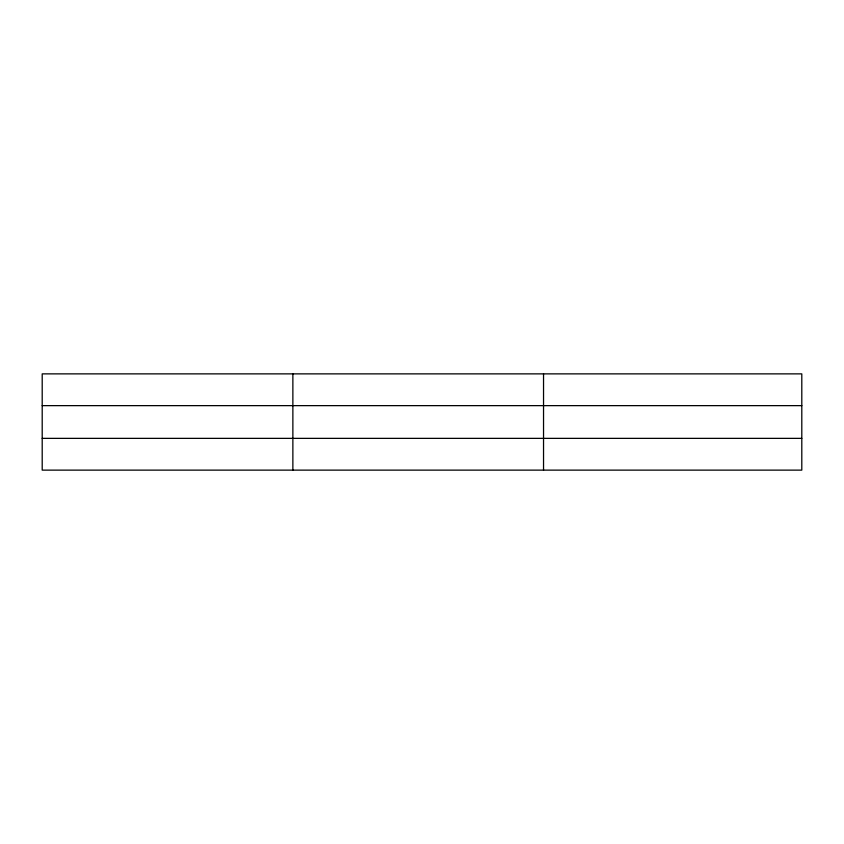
<?xml version="1.0" encoding="UTF-8"?>
<svg xmlns="http://www.w3.org/2000/svg" width="844" height="844" viewBox="0 0 844 844"><rect width="100%" height="100%" fill="white"/><g stroke="black" fill="none" stroke-linecap="round" stroke-linejoin="round"><path stroke-width="1.27" d="M292.868 470.129L292.868 373.871M543.536 470.129L543.536 373.871M801.8 405.637L801.8 373.871L42.2 373.871L42.2 470.129L801.8 470.129L801.8 405.637L42.2 405.637M42.2 438.363L801.8 438.363"/></g></svg>
